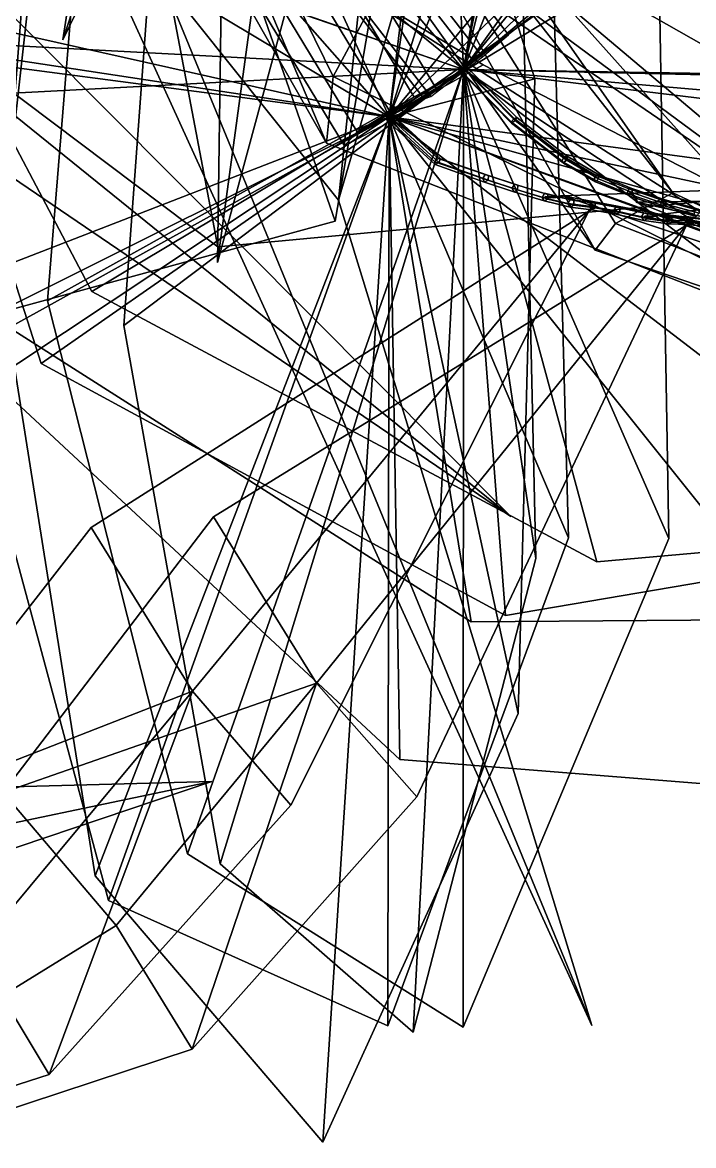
# Model space of a CAD drawing. Header units: metres. Extents: x -422 to 269, y -311 to 154.
# Drawn here: x -31.3 to 4.5, y -219.5 to -159.5 of the extents above; entities that cross this region are included whole.
import ezdxf

# ---------------------------------------------------------------- set-up
doc = ezdxf.new("R2010")
doc.units = ezdxf.units.M

msp = doc.modelspace()

# ---------------------------------------------------------------- linework, layer by layer
at = {"layer": 'coral-li_Intrnd', "color": 3}
for points in [[(-22.1268, -138.4948, 591.0491), (-5.3353, -160.1902, 591.8797), (-7.2316, -161.5549, 594.5588), (-24.1725, -139.6604, 593.7123)], [(-23.4117, -139.8, 588.0025), (-6.7121, -161.373, 588.8233), (-5.3353, -160.1902, 591.8797), (-22.1268, -138.4948, 591.0491)], [(-24.651, -139.9418, 594.0043), (-10.3684, -163.5227, 596.3159), (-13.3999, -165.3731, 596.1672), (-27.6287, -141.8784, 593.8661)], [(-24.1725, -139.6604, 593.7123), (-7.2316, -161.5549, 594.5588), (-9.8269, -163.6186, 593.1192), (-26.7678, -141.7242, 592.2726)], [(-26.2635, -141.7844, 588.7543), (-9.4721, -163.4797, 589.585), (-6.7121, -161.373, 588.8233), (-23.4117, -139.8, 588.0025)], [(-25.559, -141.3464, 588.4905), (-11.4179, -164.7008, 590.7742), (-9.1505, -163.1096, 593.002), (-23.3792, -139.6149, 590.701)], [(-23.3792, -139.6149, 590.701), (-9.1505, -163.1096, 593.002), (-10.3684, -163.5227, 596.3159), (-24.651, -139.9418, 594.0043)], [(-28.225, -142.7665, 590.4762), (-14.0839, -166.1208, 592.7599), (-11.4179, -164.7008, 590.7742), (-25.559, -141.3464, 588.4905)], [(-27.6287, -141.8784, 593.8661), (-13.3999, -165.3731, 596.1672), (-14.0839, -166.1208, 592.7599), (-28.225, -142.7665, 590.4762)], [(-26.7678, -141.7242, 592.2726), (-9.8269, -163.6186, 593.1192), (-9.4721, -163.4797, 589.585), (-26.2635, -141.7844, 588.7543)]]:
    msp.add_3dface(points, dxfattribs=at)
at = {"layer": 'coral-li_Leaf', "color": 3}
for points in [[(-7.8821, -107.2005, 471.8296), (-23.8355, -157.1734, 493.7446), (-14.4043, -169.0119, 479.8709)], [(-7.8821, -107.2005, 471.8296), (-14.4043, -169.0119, 479.8709), (-23.8355, -157.1734, 493.7446)], [(-7.8821, -107.2005, 471.8296), (-14.4043, -169.0119, 479.8709), (-0.06892, -120.0854, 453.7139)], [(-7.8821, -107.2005, 471.8296), (-0.06892, -120.0854, 453.7139), (-14.4043, -169.0119, 479.8709)], [(-37.1597, -113.1138, 473.9453), (-61.5157, -170.8289, 475.8429), (-28.7349, -127.6061, 457.385)], [(-37.1597, -113.1138, 473.9453), (-28.7349, -127.6061, 457.385), (-61.5157, -170.8289, 475.8429)], [(-11.901, -125.2703, 729.0959), (-29.1074, -160.4615, 725.148), (-17.3555, -124.9205, 722.0486)], [(-11.901, -125.2703, 729.0959), (-17.3555, -124.9205, 722.0486), (-29.1074, -160.4615, 725.148)], [(-17.3555, -124.9205, 722.0486), (-29.1074, -160.4615, 725.148), (-23.8065, -126.0785, 713.5817)], [(-17.3555, -124.9205, 722.0486), (-23.8065, -126.0785, 713.5817), (-29.1074, -160.4615, 725.148)], [(-30.4738, -138.8195, 568.7792), (-15.03852, -165.9734, 557.575), (-28.2659, -134.729, 559.8238)], [(-30.4738, -138.8195, 568.7792), (-28.2659, -134.729, 559.8238), (-15.03852, -165.9734, 557.575)], [(-28.2659, -134.729, 559.8238), (-15.03852, -165.9734, 557.575), (-14.692, -162.4184, 548.3434)], [(-28.2659, -134.729, 559.8238), (-14.692, -162.4184, 548.3434), (-15.03852, -165.9734, 557.575)], [(-28.2659, -134.729, 559.8238), (-14.692, -162.4184, 548.3434), (-12.5521, -158.4666, 537.3419)], [(-28.2659, -134.729, 559.8238), (-12.5521, -158.4666, 537.3419), (-14.692, -162.4184, 548.3434)], [(-16.6635, -141.5285, 732.6053), (-20.8552, -172.3355, 718.6307), (-20.3916, -139.4833, 723.8683)], [(-16.6635, -141.5285, 732.6053), (-20.3916, -139.4833, 723.8683), (-20.8552, -172.3355, 718.6307)], [(-13.2429, -144.2809, 739.4045), (-20.8552, -172.3355, 718.6307), (-16.6635, -141.5285, 732.6053)], [(-13.2429, -144.2809, 739.4045), (-16.6635, -141.5285, 732.6053), (-20.8552, -172.3355, 718.6307)], [(-17.06168, -142.5676, 572.2346), (3.4331, -168.626, 557.5118), (-15.5683, -141.47, 558.7226)], [(-17.06168, -142.5676, 572.2346), (-15.5683, -141.47, 558.7226), (3.4331, -168.626, 557.5118)], [(-19.9142, -144.8003, 581.6519), (-0.7069, -171.6887, 578.6161), (-17.06168, -142.5676, 572.2346)], [(-19.9142, -144.8003, 581.6519), (-17.06168, -142.5676, 572.2346), (-0.7069, -171.6887, 578.6161)], [(-17.06168, -142.5676, 572.2346), (-0.7069, -171.6887, 578.6161), (0.3907, -170.2611, 568.8828)], [(-17.06168, -142.5676, 572.2346), (0.3907, -170.2611, 568.8828), (-0.7069, -171.6887, 578.6161)], [(-17.06168, -142.5676, 572.2346), (0.3907, -170.2611, 568.8828), (3.4331, -168.626, 557.5118)], [(-17.06168, -142.5676, 572.2346), (3.4331, -168.626, 557.5118), (0.3907, -170.2611, 568.8828)], [(-25.7046, -145.2352, 561.6151), (15.07834, -173.1478, 553.6038), (-23.2542, -144.8149, 550.5499)], [(-25.7046, -145.2352, 561.6151), (-23.2542, -144.8149, 550.5499), (15.07834, -173.1478, 553.6038)], [(-23.2542, -144.8149, 550.5499), (15.07834, -173.1478, 553.6038), (-18.4628, -144.884, 537.8052)], [(-23.2542, -144.8149, 550.5499), (-18.4628, -144.884, 537.8052), (15.07834, -173.1478, 553.6038)], [(-30.3157, -148.5526, 507.0172), (-0.8818, -213.0465, 532.9789), (-23.8355, -157.1734, 493.7446)], [(-30.3157, -148.5526, 507.0172), (-23.8355, -157.1734, 493.7446), (-0.8818, -213.0465, 532.9789)], [(-36.8491, -160.3336, 549.5063), (-5.1983, -185.885, 540.3774), (-33.8734, -157.0787, 538.4709)], [(-36.8491, -160.3336, 549.5063), (-33.8734, -157.0787, 538.4709), (-5.1983, -185.885, 540.3774)], [(-23.8355, -157.1734, 493.7446), (-0.8818, -213.0465, 532.9789), (-14.4043, -169.0119, 479.8709)], [(-23.8355, -157.1734, 493.7446), (-14.4043, -169.0119, 479.8709), (-0.8818, -213.0465, 532.9789)], [(-14.692, -162.4184, 548.3434), (21.7029, -180.3784, 538.813), (-12.5521, -158.4666, 537.3419)], [(-14.692, -162.4184, 548.3434), (-12.5521, -158.4666, 537.3419), (21.7029, -180.3784, 538.813)], [(-37.9835, -163.6128, 558.7766), (-5.1983, -185.885, 540.3774), (-36.8491, -160.3336, 549.5063)], [(-37.9835, -163.6128, 558.7766), (-36.8491, -160.3336, 549.5063), (-5.1983, -185.885, 540.3774)], [(-15.03852, -165.9734, 557.575), (21.7029, -180.3784, 538.813), (-14.692, -162.4184, 548.3434)], [(-15.03852, -165.9734, 557.575), (-14.692, -162.4184, 548.3434), (21.7029, -180.3784, 538.813)], [(44.9366, -174.76, 614.142), (45.7131, -164.7577, 619.0109), (2.8792, -169.7648, 609.3261)], [(44.9366, -174.76, 614.142), (2.8792, -169.7648, 609.3261), (45.7131, -164.7577, 619.0109)], [(39.2195, -176.66, 606.4132), (40.5148, -167.2094, 612.1892), (-2.4193, -168.7885, 601.8083)], [(39.2195, -176.66, 606.4132), (-2.4193, -168.7885, 601.8083), (40.5148, -167.2094, 612.1892)], [(-2.4193, -168.7885, 601.8083), (38.6361, -182.5332, 600.6488), (39.2195, -176.66, 606.4132)], [(-2.4193, -168.7885, 601.8083), (39.2195, -176.66, 606.4132), (38.6361, -182.5332, 600.6488)], [(0.3907, -170.2611, 568.8828), (39.2236, -185.3412, 567.2758), (3.4331, -168.626, 557.5118)], [(0.3907, -170.2611, 568.8828), (3.4331, -168.626, 557.5118), (39.2236, -185.3412, 567.2758)], [(27.9647, -175.0284, 552.6224), (21.4189, -168.819, 546.0687), (1.5369, -169.1311, 585.5429)], [(27.9647, -175.0284, 552.6224), (1.5369, -169.1311, 585.5429), (21.4189, -168.819, 546.0687)], [(1.5369, -169.1311, 585.5429), (31.7101, -181.0443, 556.8467), (27.9647, -175.0284, 552.6224)], [(1.5369, -169.1311, 585.5429), (27.9647, -175.0284, 552.6224), (31.7101, -181.0443, 556.8467)], [(-22.1948, -195.2129, 633.0625), (-27.5911, -186.4714, 637.4009), (-1.03422, -169.5989, 606.3582)], [(-22.1948, -195.2129, 633.0625), (-1.03422, -169.5989, 606.3582), (-27.5911, -186.4714, 637.4009)], [(-1.03422, -169.5989, 606.3582), (-16.9372, -201.2977, 631.2197), (-22.1948, -195.2129, 633.0625)], [(-1.03422, -169.5989, 606.3582), (-22.1948, -195.2129, 633.0625), (-16.9372, -201.2977, 631.2197)], [(2.8792, -169.7648, 609.3261), (44.6612, -181.1639, 608.9481), (44.9366, -174.76, 614.142)], [(2.8792, -169.7648, 609.3261), (44.9366, -174.76, 614.142), (44.6612, -181.1639, 608.9481)], [(-15.576, -194.7787, 642.8038), (-21.06425, -185.9176, 646.7682), (4.1787, -170.3479, 613.9966)], [(-15.576, -194.7787, 642.8038), (4.1787, -170.3479, 613.9966), (-21.06425, -185.9176, 646.7682)], [(4.1787, -170.3479, 613.9966), (-10.2223, -200.8405, 641.1743), (-15.576, -194.7787, 642.8038)], [(4.1787, -170.3479, 613.9966), (-15.576, -194.7787, 642.8038), (-10.2223, -200.8405, 641.1743)], [(-0.7069, -171.6887, 578.6161), (39.2236, -185.3412, 567.2758), (0.3907, -170.2611, 568.8828)], [(-0.7069, -171.6887, 578.6161), (0.3907, -170.2611, 568.8828), (39.2236, -185.3412, 567.2758)], [(-15.576, -194.7787, 642.8038), (-32.2971, -200.619, 666.5944), (-21.06425, -185.9176, 646.7682)], [(-15.576, -194.7787, 642.8038), (-21.06425, -185.9176, 646.7682), (-32.2971, -200.619, 666.5944)], [(-22.1948, -195.2129, 633.0625), (-39.7442, -202.0505, 655.9745), (-27.5911, -186.4714, 637.4009)], [(-22.1948, -195.2129, 633.0625), (-27.5911, -186.4714, 637.4009), (-39.7442, -202.0505, 655.9745)], [(-22.1948, -195.2129, 633.0625), (-33.7957, -209.118, 652.9606), (-39.7442, -202.0505, 655.9745)], [(-22.1948, -195.2129, 633.0625), (-39.7442, -202.0505, 655.9745), (-33.7957, -209.118, 652.9606)], [(-22.1948, -195.2129, 633.0625), (-29.8333, -215.6517, 650.2934), (-33.7957, -209.118, 652.9606)], [(-22.1948, -195.2129, 633.0625), (-33.7957, -209.118, 652.9606), (-29.8333, -215.6517, 650.2934)], [(-15.576, -194.7787, 642.8038), (-26.2614, -207.7164, 663.8349), (-32.2971, -200.619, 666.5944)], [(-15.576, -194.7787, 642.8038), (-32.2971, -200.619, 666.5944), (-26.2614, -207.7164, 663.8349)], [(-16.9372, -201.2977, 631.2197), (-29.8333, -215.6517, 650.2934), (-22.1948, -195.2129, 633.0625)], [(-16.9372, -201.2977, 631.2197), (-22.1948, -195.2129, 633.0625), (-29.8333, -215.6517, 650.2934)], [(-15.576, -194.7787, 642.8038), (-22.214, -214.3062, 661.4481), (-26.2614, -207.7164, 663.8349)], [(-15.576, -194.7787, 642.8038), (-26.2614, -207.7164, 663.8349), (-22.214, -214.3062, 661.4481)], [(-10.2223, -200.8405, 641.1743), (-22.214, -214.3062, 661.4481), (-15.576, -194.7787, 642.8038)], [(-10.2223, -200.8405, 641.1743), (-15.576, -194.7787, 642.8038), (-22.214, -214.3062, 661.4481)], [(-55.01797, -211.4412, 586.4133), (-21.167, -200.0232, 586.9651), (-53.7935, -206.8659, 579.8504)], [(-55.01797, -211.4412, 586.4133), (-53.7935, -206.8659, 579.8504), (-21.167, -200.0232, 586.9651)], [(-53.7935, -206.8659, 579.8504), (-21.167, -200.0232, 586.9651), (-51.2087, -200.8267, 572.6904)], [(-53.7935, -206.8659, 579.8504), (-51.2087, -200.8267, 572.6904), (-21.167, -200.0232, 586.9651)], [(-26.2614, -207.7164, 663.8349), (-53.8648, -224.7427, 674.327), (-32.2971, -200.619, 666.5944)], [(-26.2614, -207.7164, 663.8349), (-32.2971, -200.619, 666.5944), (-53.8648, -224.7427, 674.327)], [(-22.214, -214.3062, 661.4481), (-53.8648, -224.7427, 674.327), (-26.2614, -207.7164, 663.8349)], [(-22.214, -214.3062, 661.4481), (-26.2614, -207.7164, 663.8349), (-53.8648, -224.7427, 674.327)], [(-29.8333, -215.6517, 650.2934), (-62.08532, -226.0491, 661.6188), (-33.7957, -209.118, 652.9606)], [(-29.8333, -215.6517, 650.2934), (-33.7957, -209.118, 652.9606), (-62.08532, -226.0491, 661.6188)], [(-42.6176, -218.4353, 378.3013), (-6.1116, -311.136, 336.9923), (-49.6258, -219.6329, 354.9272)], [(-42.6176, -218.4353, 378.3013), (-49.6258, -219.6329, 354.9272), (-6.1116, -311.136, 336.9923)]]:
    msp.add_3dface(points, dxfattribs=at)
at = {"layer": 'coral-li_Mrstm', "color": 3}
for points in [[(-28.9603, -128.7412, 659.8846), (-50.5487, -152.3114, 690.6642), (-32.598, -175.0534, 691.7888)], [(-28.9603, -128.7412, 659.8846), (-32.598, -175.0534, 691.7888), (-50.5487, -152.3114, 690.6642)], [(-28.9603, -128.7412, 659.8846), (-45.8553, -152.6774, 653.9281), (-20.8326, -171.4993, 668.5266)], [(-28.9603, -128.7412, 659.8846), (-20.8326, -171.4993, 668.5266), (-45.8553, -152.6774, 653.9281)], [(-28.9603, -128.7412, 659.8846), (-32.598, -175.0534, 691.7888), (-14.5836, -170.1385, 667.6987)], [(-28.9603, -128.7412, 659.8846), (-14.5836, -170.1385, 667.6987), (-32.598, -175.0534, 691.7888)], [(-28.9603, -128.7412, 659.8846), (-14.5836, -170.1385, 667.6987), (-10.7071, -147.4456, 642.8444)], [(-28.9603, -128.7412, 659.8846), (-10.7071, -147.4456, 642.8444), (-14.5836, -170.1385, 667.6987)], [(-28.9603, -128.7412, 659.8846), (-20.8326, -171.4993, 668.5266), (6.9402, -168.9035, 676.4396)], [(-28.9603, -128.7412, 659.8846), (6.9402, -168.9035, 676.4396), (-20.8326, -171.4993, 668.5266)], [(-28.9603, -128.7412, 659.8846), (6.9402, -168.9035, 676.4396), (13.2186, -140.2076, 668.307)], [(-28.9603, -128.7412, 659.8846), (13.2186, -140.2076, 668.307), (6.9402, -168.9035, 676.4396)], [(-7.7198, -162.0461, 591.6049), (-2.6147, -135.9349, 584.117), (13.6123, -141.2057, 593.7217)], [(-7.7198, -162.0461, 591.6049), (13.6123, -141.2057, 593.7217), (-2.6147, -135.9349, 584.117)], [(-7.7198, -162.0461, 591.6049), (16.1227, -142.2532, 595.2341), (-1.6134, -137.4417, 601.6733)], [(-7.7198, -162.0461, 591.6049), (-1.6134, -137.4417, 601.6733), (16.1227, -142.2532, 595.2341)], [(-11.6897, -164.5698, 593.7933), (14.9014, -148.399, 591.5978), (-1.4211, -139.573, 597.5024)], [(-11.6897, -164.5698, 593.7933), (-1.4211, -139.573, 597.5024), (14.9014, -148.399, 591.5978)], [(-7.7198, -162.0461, 591.6049), (-8.7007, -139.7324, 607.8855), (-4.6282, -154.3011, 620.3159)], [(-7.7198, -162.0461, 591.6049), (-4.6282, -154.3011, 620.3159), (-8.7007, -139.7324, 607.8855)], [(-11.6897, -164.5698, 593.7933), (-4.176, -140.2397, 583.0455), (12.6245, -147.6192, 589.8743)], [(-11.6897, -164.5698, 593.7933), (12.6245, -147.6192, 589.8743), (-4.176, -140.2397, 583.0455)], [(-11.6897, -164.5698, 593.7933), (-8.8525, -140.6864, 607.4114), (-3.02205, -154.1038, 620.4241)], [(-11.6897, -164.5698, 593.7933), (-3.02205, -154.1038, 620.4241), (-8.8525, -140.6864, 607.4114)], [(-7.7198, -162.0461, 591.6049), (2.6547, -153.9011, 563.3307), (-4.00734, -140.2967, 575.5668)], [(-7.7198, -162.0461, 591.6049), (-4.00734, -140.2967, 575.5668), (2.6547, -153.9011, 563.3307)], [(-7.7198, -162.0461, 591.6049), (13.6123, -141.2057, 593.7217), (29.6217, -162.6521, 615.568)], [(-7.7198, -162.0461, 591.6049), (29.6217, -162.6521, 615.568), (13.6123, -141.2057, 593.7217)], [(-7.7198, -162.0461, 591.6049), (33.4868, -162.9497, 574.7921), (16.1227, -142.2532, 595.2341)], [(-7.7198, -162.0461, 591.6049), (16.1227, -142.2532, 595.2341), (33.4868, -162.9497, 574.7921)], [(-11.6897, -164.5698, 593.7933), (-3.9295, -162.5394, 563.6427), (-9.04702, -146.5414, 573.4947)], [(-11.6897, -164.5698, 593.7933), (-9.04702, -146.5414, 573.4947), (-3.9295, -162.5394, 563.6427)], [(-11.6897, -164.5698, 593.7933), (12.6245, -147.6192, 589.8743), (29.1501, -170.1074, 610.2383)], [(-11.6897, -164.5698, 593.7933), (29.1501, -170.1074, 610.2383), (12.6245, -147.6192, 589.8743)], [(-11.6897, -164.5698, 593.7933), (-2.9382, -156.1734, 622.5389), (-19.01235, -148.5502, 614.6209)], [(-11.6897, -164.5698, 593.7933), (-19.01235, -148.5502, 614.6209), (-2.9382, -156.1734, 622.5389)], [(-11.6897, -164.5698, 593.7933), (27.5251, -175.6127, 575.8564), (14.9014, -148.399, 591.5978)], [(-11.6897, -164.5698, 593.7933), (14.9014, -148.399, 591.5978), (27.5251, -175.6127, 575.8564)], [(-7.7198, -162.0461, 591.6049), (-18.8476, -149.0434, 569.9017), (-0.7795, -153.492, 563.8105)], [(-7.7198, -162.0461, 591.6049), (-0.7795, -153.492, 563.8105), (-18.8476, -149.0434, 569.9017)], [(-7.7198, -162.0461, 591.6049), (-3.934, -156.7432, 622.1163), (-20.5395, -151.6417, 613.3176)], [(-7.7198, -162.0461, 591.6049), (-20.5395, -151.6417, 613.3176), (-3.934, -156.7432, 622.1163)], [(-11.6897, -164.5698, 593.7933), (-22.3949, -152.4129, 571.3984), (-6.6798, -161.7986, 564.449)], [(-11.6897, -164.5698, 593.7933), (-6.6798, -161.7986, 564.449), (-22.3949, -152.4129, 571.3984)], [(-11.6897, -164.5698, 593.7933), (-30.3869, -153.3948, 610.8067), (-32.5469, -172.6484, 613.632)], [(-11.6897, -164.5698, 593.7933), (-32.5469, -172.6484, 613.632), (-30.3869, -153.3948, 610.8067)], [(-7.7198, -162.0461, 591.6049), (-0.7795, -153.492, 563.8105), (31.6704, -162.7705, 571.1874)], [(-7.7198, -162.0461, 591.6049), (31.6704, -162.7705, 571.1874), (-0.7795, -153.492, 563.8105)], [(-7.7198, -162.0461, 591.6049), (3.2301, -187.0696, 556.4565), (2.6547, -153.9011, 563.3307)], [(-7.7198, -162.0461, 591.6049), (2.6547, -153.9011, 563.3307), (3.2301, -187.0696, 556.4565)], [(-11.6897, -164.5698, 593.7933), (-3.02205, -154.1038, 620.4241), (-2.1234, -187.0285, 630.8485)], [(-11.6897, -164.5698, 593.7933), (-2.1234, -187.0285, 630.8485), (-3.02205, -154.1038, 620.4241)], [(-7.7198, -162.0461, 591.6049), (-4.6282, -154.3011, 620.3159), (-3.8775, -188.1271, 627.2982)], [(-7.7198, -162.0461, 591.6049), (-3.8775, -188.1271, 627.2982), (-4.6282, -154.3011, 620.3159)], [(-7.7198, -162.0461, 591.6049), (-28.3403, -154.9054, 608.5674), (-29.9334, -174.3824, 607.3603)], [(-7.7198, -162.0461, 591.6049), (-29.9334, -174.3824, 607.3603), (-28.3403, -154.9054, 608.5674)], [(-7.7198, -162.0461, 591.6049), (-25.8514, -175.6985, 570.1979), (-24.4353, -156.2878, 570.8329)], [(-7.7198, -162.0461, 591.6049), (-24.4353, -156.2878, 570.8329), (-25.8514, -175.6985, 570.1979)], [(-11.6897, -164.5698, 593.7933), (25.9798, -172.6082, 616.1064), (-2.9382, -156.1734, 622.5389)], [(-11.6897, -164.5698, 593.7933), (-2.9382, -156.1734, 622.5389), (25.9798, -172.6082, 616.1064)], [(-7.7198, -162.0461, 591.6049), (28.5206, -165.1624, 617.2641), (-3.934, -156.7432, 622.1163)], [(-7.7198, -162.0461, 591.6049), (-3.934, -156.7432, 622.1163), (28.5206, -165.1624, 617.2641)], [(-11.6897, -164.5698, 593.7933), (-38.5012, -160.4966, 588.4574), (-34.4372, -177.1788, 579.048)], [(-11.6897, -164.5698, 593.7933), (-34.4372, -177.1788, 579.048), (-38.5012, -160.4966, 588.4574)], [(-11.6897, -164.5698, 593.7933), (-33.9567, -179.3478, 577.6939), (-31.7909, -160.0783, 575.9102)], [(-11.6897, -164.5698, 593.7933), (-31.7909, -160.0783, 575.9102), (-33.9567, -179.3478, 577.6939)], [(-11.6897, -164.5698, 593.7933), (-32.9611, -175.1912, 613.9951), (-37.6743, -161.1505, 601.3527)], [(-11.6897, -164.5698, 593.7933), (-37.6743, -161.1505, 601.3527), (-32.9611, -175.1912, 613.9951)], [(-7.7198, -162.0461, 591.6049), (-34.5755, -160.627, 585.2267), (-27.5684, -173.8852, 572.6383)], [(-7.7198, -162.0461, 591.6049), (-27.5684, -173.8852, 572.6383), (-34.5755, -160.627, 585.2267)], [(-7.7198, -162.0461, 591.6049), (-30.267, -177.7256, 606.4095), (-34.8571, -163.465, 593.9695)], [(-7.7198, -162.0461, 591.6049), (-34.8571, -163.465, 593.9695), (-30.267, -177.7256, 606.4095)], [(-7.7198, -162.0461, 591.6049), (-5.4855, -191.1758, 625.1899), (-30.267, -177.7256, 606.4095)], [(-7.7198, -162.0461, 591.6049), (-30.267, -177.7256, 606.4095), (-5.4855, -191.1758, 625.1899)], [(-7.7198, -162.0461, 591.6049), (-29.9334, -174.3824, 607.3603), (-22.4559, -203.8973, 591.0363)], [(-7.7198, -162.0461, 591.6049), (-22.4559, -203.8973, 591.0363), (-29.9334, -174.3824, 607.3603)], [(-7.7198, -162.0461, 591.6049), (-27.5684, -173.8852, 572.6383), (-0.612, -188.3159, 556.5567)], [(-7.7198, -162.0461, 591.6049), (-0.612, -188.3159, 556.5567), (-27.5684, -173.8852, 572.6383)], [(-7.7198, -162.0461, 591.6049), (-20.7181, -204.4143, 587.4255), (-25.8514, -175.6985, 570.1979)], [(-7.7198, -162.0461, 591.6049), (-25.8514, -175.6985, 570.1979), (-20.7181, -204.4143, 587.4255)], [(-7.7198, -162.0461, 591.6049), (-22.4559, -203.8973, 591.0363), (-7.7549, -213.1336, 567.8144)], [(-7.7198, -162.0461, 591.6049), (-7.7549, -213.1336, 567.8144), (-22.4559, -203.8973, 591.0363)], [(-7.7198, -162.0461, 591.6049), (-10.4166, -213.3946, 614.6696), (-20.7181, -204.4143, 587.4255)], [(-7.7198, -162.0461, 591.6049), (-20.7181, -204.4143, 587.4255), (-10.4166, -213.3946, 614.6696)], [(-11.6897, -164.5698, 593.7933), (-6.6798, -161.7986, 564.449), (23.6194, -177.3794, 570.1675)], [(-11.6897, -164.5698, 593.7933), (23.6194, -177.3794, 570.1675), (-6.6798, -161.7986, 564.449)], [(-7.7198, -162.0461, 591.6049), (-3.8775, -188.1271, 627.2982), (-10.4166, -213.3946, 614.6696)], [(-7.7198, -162.0461, 591.6049), (-10.4166, -213.3946, 614.6696), (-3.8775, -188.1271, 627.2982)], [(-7.7198, -162.0461, 591.6049), (-7.7549, -213.1336, 567.8144), (3.2301, -187.0696, 556.4565)], [(-7.7198, -162.0461, 591.6049), (3.2301, -187.0696, 556.4565), (-7.7549, -213.1336, 567.8144)], [(-7.7198, -162.0461, 591.6049), (29.6217, -162.6521, 615.568), (23.9091, -186.1828, 631.5166)], [(-7.7198, -162.0461, 591.6049), (23.9091, -186.1828, 631.5166), (29.6217, -162.6521, 615.568)], [(-7.7198, -162.0461, 591.6049), (23.9091, -186.1828, 631.5166), (-5.4855, -191.1758, 625.1899)], [(-7.7198, -162.0461, 591.6049), (-5.4855, -191.1758, 625.1899), (23.9091, -186.1828, 631.5166)], [(-7.7198, -162.0461, 591.6049), (-0.612, -188.3159, 556.5567), (28.2406, -185.7581, 555.2662)], [(-7.7198, -162.0461, 591.6049), (28.2406, -185.7581, 555.2662), (-0.612, -188.3159, 556.5567)], [(-7.7198, -162.0461, 591.6049), (28.2406, -185.7581, 555.2662), (33.4868, -162.9497, 574.7921)], [(-7.7198, -162.0461, 591.6049), (33.4868, -162.9497, 574.7921), (28.2406, -185.7581, 555.2662)], [(-7.7198, -162.0461, 591.6049), (31.6704, -162.7705, 571.1874), (48.1613, -168.8447, 594.249)], [(-7.7198, -162.0461, 591.6049), (48.1613, -168.8447, 594.249), (31.6704, -162.7705, 571.1874)], [(-7.7198, -162.0461, 591.6049), (48.1613, -168.8447, 594.249), (28.5206, -165.1624, 617.2641)], [(-7.7198, -162.0461, 591.6049), (28.5206, -165.1624, 617.2641), (48.1613, -168.8447, 594.249)], [(-11.6897, -164.5698, 593.7933), (-4.8053, -196.4058, 563.4526), (-3.9295, -162.5394, 563.6427)], [(-11.6897, -164.5698, 593.7933), (-3.9295, -162.5394, 563.6427), (-4.8053, -196.4058, 563.4526)], [(-11.6897, -164.5698, 593.7933), (-34.4372, -177.1788, 579.048), (-11.1238, -198.8627, 565.6388)], [(-11.6897, -164.5698, 593.7933), (-11.1238, -198.8627, 565.6388), (-34.4372, -177.1788, 579.048)], [(-11.6897, -164.5698, 593.7933), (-26.6661, -206.3832, 596.764), (-33.9567, -179.3478, 577.6939)], [(-11.6897, -164.5698, 593.7933), (-33.9567, -179.3478, 577.6939), (-26.6661, -206.3832, 596.764)], [(-11.6897, -164.5698, 593.7933), (-7.3202, -191.5165, 628.9539), (-32.9611, -175.1912, 613.9951)], [(-11.6897, -164.5698, 593.7933), (-32.9611, -175.1912, 613.9951), (-7.3202, -191.5165, 628.9539)], [(-11.6897, -164.5698, 593.7933), (-32.5469, -172.6484, 613.632), (-27.3898, -205.0685, 602.8683)], [(-11.6897, -164.5698, 593.7933), (-27.3898, -205.0685, 602.8683), (-32.5469, -172.6484, 613.632)], [(-11.6897, -164.5698, 593.7933), (-27.3898, -205.0685, 602.8683), (-15.2411, -219.2676, 580.699)], [(-11.6897, -164.5698, 593.7933), (-15.2411, -219.2676, 580.699), (-27.3898, -205.0685, 602.8683)], [(-11.6897, -164.5698, 593.7933), (-11.7602, -213.0679, 622.496), (-26.6661, -206.3832, 596.764)], [(-11.6897, -164.5698, 593.7933), (-26.6661, -206.3832, 596.764), (-11.7602, -213.0679, 622.496)], [(-11.6897, -164.5698, 593.7933), (-15.2411, -219.2676, 580.699), (-4.8053, -196.4058, 563.4526)], [(-11.6897, -164.5698, 593.7933), (-4.8053, -196.4058, 563.4526), (-15.2411, -219.2676, 580.699)], [(-11.6897, -164.5698, 593.7933), (-2.1234, -187.0285, 630.8485), (-11.7602, -213.0679, 622.496)], [(-11.6897, -164.5698, 593.7933), (-11.7602, -213.0679, 622.496), (-2.1234, -187.0285, 630.8485)], [(-11.6897, -164.5698, 593.7933), (-11.1238, -198.8627, 565.6388), (17.6095, -201.155, 562.5043)], [(-11.6897, -164.5698, 593.7933), (17.6095, -201.155, 562.5043), (-11.1238, -198.8627, 565.6388)], [(-11.6897, -164.5698, 593.7933), (17.6095, -201.155, 562.5043), (27.5251, -175.6127, 575.8564)], [(-11.6897, -164.5698, 593.7933), (27.5251, -175.6127, 575.8564), (17.6095, -201.155, 562.5043)], [(-11.6897, -164.5698, 593.7933), (23.6194, -177.3794, 570.1675), (41.2054, -183.9525, 592.2632)], [(-11.6897, -164.5698, 593.7933), (41.2054, -183.9525, 592.2632), (23.6194, -177.3794, 570.1675)], [(-11.6897, -164.5698, 593.7933), (41.2054, -183.9525, 592.2632), (25.9798, -172.6082, 616.1064)], [(-11.6897, -164.5698, 593.7933), (25.9798, -172.6082, 616.1064), (41.2054, -183.9525, 592.2632)], [(-11.6897, -164.5698, 593.7933), (29.1501, -170.1074, 610.2383), (23.1579, -191.2729, 629.1276)], [(-11.6897, -164.5698, 593.7933), (23.1579, -191.2729, 629.1276), (29.1501, -170.1074, 610.2383)], [(-11.6897, -164.5698, 593.7933), (23.1579, -191.2729, 629.1276), (-7.3202, -191.5165, 628.9539)], [(-11.6897, -164.5698, 593.7933), (-7.3202, -191.5165, 628.9539), (23.1579, -191.2729, 629.1276)]]:
    msp.add_3dface(points, dxfattribs=at)
at = {"layer": 'coral-li_Petiole', "color": 3}
for points in [[(-7.8586, -162.1339, 591.462), (-5.1868, -164.8458, 590.533), (-5.01748, -164.6618, 590.4829), (-7.6893, -161.9499, 591.4119)], [(-7.8374, -162.1974, 591.7081), (-5.1656, -164.9092, 590.7791), (-5.1868, -164.8458, 590.533), (-7.8586, -162.1339, 591.462)], [(-7.6512, -162.0493, 591.8115), (-4.9794, -164.7612, 590.8824), (-5.1656, -164.9092, 590.7791), (-7.8374, -162.1974, 591.7081)], [(-7.6893, -161.9499, 591.4119), (-5.01748, -164.6618, 590.4829), (-4.89, -164.6098, 590.6976), (-7.5618, -161.8979, 591.6266)], [(-7.5618, -161.8979, 591.6266), (-4.89, -164.6098, 590.6976), (-4.9794, -164.7612, 590.8824), (-7.6512, -162.0493, 591.8115)], [(-11.6555, -164.4193, 593.9468), (-9.08151, -166.7948, 595.7037), (-9.2574, -166.9794, 595.7119), (-11.8314, -164.6038, 593.955)], [(-11.8314, -164.6038, 593.955), (-9.2574, -166.9794, 595.7119), (-9.2387, -167.1172, 595.4982), (-11.8127, -164.7417, 593.7412)], [(-11.8127, -164.7417, 593.7412), (-9.2387, -167.1172, 595.4982), (-9.04744, -167.0154, 595.3557), (-11.6214, -164.6398, 593.5988)], [(-11.5265, -164.4414, 593.7278), (-8.9524, -166.8169, 595.4848), (-9.08151, -166.7948, 595.7037), (-11.6555, -164.4193, 593.9468)], [(-11.6214, -164.6398, 593.5988), (-9.04744, -167.0154, 595.3557), (-8.9524, -166.8169, 595.4848), (-11.5265, -164.4414, 593.7278)], [(-5.1868, -164.8458, 590.533), (-2.4844, -166.9259, 588.6432), (-2.3455, -166.7148, 588.6092), (-5.01748, -164.6618, 590.4829)], [(-5.01748, -164.6618, 590.4829), (-2.3455, -166.7148, 588.6092), (-2.1876, -166.6899, 588.8079), (-4.89, -164.6098, 590.6976)], [(-4.89, -164.6098, 590.6976), (-2.1876, -166.6899, 588.8079), (-2.2274, -166.8855, 588.9667), (-4.9794, -164.7612, 590.8824)], [(-5.1656, -164.9092, 590.7791), (-2.4136, -167.0336, 588.8634), (-2.4844, -166.9259, 588.6432), (-5.1868, -164.8458, 590.533)], [(-4.9794, -164.7612, 590.8824), (-2.2274, -166.8855, 588.9667), (-2.4136, -167.0336, 588.8634), (-5.1656, -164.9092, 590.7791)], [(-9.08151, -166.7948, 595.7037), (-6.5738, -167.6552, 598.4552), (-6.7031, -167.8694, 598.5048), (-9.2574, -166.9794, 595.7119)], [(-9.2574, -166.9794, 595.7119), (-6.7031, -167.8694, 598.5048), (-6.6085, -168.0556, 598.3583), (-9.2387, -167.1172, 595.4982)], [(-9.2387, -167.1172, 595.4982), (-6.6085, -168.0556, 598.3583), (-6.4172, -167.9537, 598.2158), (-9.04744, -167.0154, 595.3557)], [(-8.9524, -166.8169, 595.4848), (-6.3982, -167.707, 598.2776), (-6.5738, -167.6552, 598.4552), (-9.08151, -166.7948, 595.7037)], [(-9.04744, -167.0154, 595.3557), (-6.4172, -167.9537, 598.2158), (-6.3982, -167.707, 598.2776), (-8.9524, -166.8169, 595.4848)], [(-2.4784, -166.9307, 588.6394), (-0.7732, -167.9224, 587.4141), (-0.6562, -167.6967, 587.3943), (-2.3613, -166.7049, 588.6197)], [(-2.394, -167.0464, 588.8505), (-0.6889, -168.0381, 587.6251), (-0.7732, -167.9224, 587.4141), (-2.4784, -166.9307, 588.6394)], [(-2.2216, -166.8885, 588.9628), (-0.5164, -167.8802, 587.7374), (-0.6889, -168.0381, 587.6251), (-2.394, -167.0464, 588.8505)], [(-2.3613, -166.7049, 588.6197), (-0.6562, -167.6967, 587.3943), (-0.4983, -167.6708, 587.593), (-2.2035, -166.679, 588.8184)], [(-2.2035, -166.679, 588.8184), (-0.4983, -167.6708, 587.593), (-0.5164, -167.8802, 587.7374), (-2.2216, -166.8885, 588.9628)], [(-6.5738, -167.6552, 598.4552), (-5.006, -168.1681, 600.0896), (-5.1318, -168.3834, 600.1428), (-6.6997, -167.8705, 598.5084)], [(-6.4016, -167.7058, 598.274), (-4.8337, -168.2187, 599.9084), (-5.006, -168.1681, 600.0896), (-6.5738, -167.6552, 598.4552)], [(-6.4194, -167.953, 598.2136), (-4.8515, -168.4659, 599.848), (-4.8337, -168.2187, 599.9084), (-6.4016, -167.7058, 598.274)], [(-0.7732, -167.9224, 587.4141), (1.00744, -168.6548, 586.1009), (1.1016, -168.4178, 586.0967), (-0.6562, -167.6967, 587.3943)], [(-0.6562, -167.6967, 587.3943), (1.1016, -168.4178, 586.0967), (1.2592, -168.3909, 586.2954), (-0.4983, -167.6708, 587.593)], [(-0.4983, -167.6708, 587.593), (1.2592, -168.3909, 586.2954), (1.2639, -168.6109, 586.4243), (-0.5164, -167.8802, 587.7374)], [(-6.6997, -167.8705, 598.5084), (-5.1318, -168.3834, 600.1428), (-5.03859, -168.5692, 599.9949), (-6.6064, -168.0563, 598.3605)], [(-6.6064, -168.0563, 598.3605), (-5.03859, -168.5692, 599.9949), (-4.8515, -168.4659, 599.848), (-6.4194, -167.953, 598.2136)], [(-5.006, -168.1681, 600.0896), (-3.3975, -168.6581, 601.6912), (-3.5199, -168.8746, 601.7479), (-5.1318, -168.3834, 600.1428)], [(-4.8337, -168.2187, 599.9084), (-3.2287, -168.7077, 601.5065), (-3.3975, -168.6581, 601.6912), (-5.006, -168.1681, 600.0896)], [(-4.8515, -168.4659, 599.848), (-3.2452, -168.9552, 601.4473), (-3.2287, -168.7077, 601.5065), (-4.8337, -168.2187, 599.9084)], [(-0.6889, -168.0381, 587.6251), (1.1059, -168.7765, 586.3022), (1.00744, -168.6548, 586.1009), (-0.7732, -167.9224, 587.4141)], [(-0.5164, -167.8802, 587.7374), (1.2639, -168.6109, 586.4243), (1.1059, -168.7765, 586.3022), (-0.6889, -168.0381, 587.6251)], [(-5.1318, -168.3834, 600.1428), (-3.5199, -168.8746, 601.7479), (-3.4279, -169.0599, 601.5988), (-5.03859, -168.5692, 599.9949)], [(-5.03859, -168.5692, 599.9949), (-3.4279, -169.0599, 601.5988), (-3.2452, -168.9552, 601.4473), (-4.8515, -168.4659, 599.848)], [(-3.4137, -168.6529, 601.6707), (-2.02832, -168.9751, 603.5062), (-2.1529, -169.1904, 603.5625), (-3.5383, -168.8683, 601.7269)], [(-3.5383, -168.8683, 601.7269), (-2.1529, -169.1904, 603.5625), (-2.03775, -169.3833, 603.4417), (-3.4232, -169.0612, 601.6061)], [(-3.2204, -168.7107, 601.5146), (-1.835, -169.0329, 603.3502), (-2.02832, -168.9751, 603.5062), (-3.4137, -168.6529, 601.6707)], [(-3.3679, -168.8274, 601.6097), (-2.9127, -168.8419, 601.8049), (-2.9193, -168.8707, 601.8181), (-3.3745, -168.8561, 601.6229)], [(-3.3745, -168.8561, 601.6229), (-2.9193, -168.8707, 601.8181), (-2.911, -168.8936, 601.797), (-3.3662, -168.8791, 601.6018)], [(-3.3555, -168.8323, 601.5804), (-2.9003, -168.8469, 601.7756), (-2.9127, -168.8419, 601.8049), (-3.3679, -168.8274, 601.6097)], [(-3.3662, -168.8791, 601.6018), (-2.911, -168.8936, 601.797), (-2.899, -168.8787, 601.7703), (-3.3543, -168.8642, 601.5751)], [(-3.3543, -168.8642, 601.5751), (-2.899, -168.8787, 601.7703), (-2.9003, -168.8469, 601.7756), (-3.3555, -168.8323, 601.5804)], [(-3.2237, -168.9623, 601.473), (-1.8383, -169.2845, 603.3085), (-1.835, -169.0329, 603.3502), (-3.2204, -168.7107, 601.5146)], [(-2.9127, -168.8419, 601.8049), (-2.4236, -168.764, 601.8201), (-2.4196, -168.7919, 601.8356), (-2.9193, -168.8707, 601.8181)], [(-2.9193, -168.8707, 601.8181), (-2.4196, -168.7919, 601.8356), (-2.4152, -168.8152, 601.8137), (-2.911, -168.8936, 601.797)], [(-2.9003, -168.8469, 601.7756), (-2.4217, -168.7696, 601.7884), (-2.4236, -168.764, 601.8201), (-2.9127, -168.8419, 601.8049)], [(-2.911, -168.8936, 601.797), (-2.4152, -168.8152, 601.8137), (-2.4165, -168.8011, 601.784), (-2.899, -168.8787, 601.7703)], [(-2.899, -168.8787, 601.7703), (-2.4165, -168.8011, 601.784), (-2.4217, -168.7696, 601.7884), (-2.9003, -168.8469, 601.7756)], [(1.00876, -168.6554, 586.1), (2.7909, -169.2665, 584.7424), (2.8755, -169.0259, 584.7452), (1.09338, -168.4148, 586.1028)], [(1.115, -168.7799, 586.2956), (2.8972, -169.391, 584.938), (2.7909, -169.2665, 584.7424), (1.00876, -168.6554, 586.1)], [(1.09338, -168.4148, 586.1028), (2.8755, -169.0259, 584.7452), (3.03498, -168.9995, 584.9426), (1.2527, -168.3884, 586.3001)], [(1.2681, -168.6124, 586.4211), (3.05035, -169.2235, 585.0636), (2.8972, -169.391, 584.938), (1.115, -168.7799, 586.2956)], [(1.1246, -168.578, 586.2316), (1.3894, -168.8249, 585.8932), (1.4068, -168.7984, 585.8875), (1.142, -168.5515, 586.2258)], [(1.1391, -168.5947, 586.2551), (1.4039, -168.8416, 585.9167), (1.3894, -168.8249, 585.8932), (1.1246, -168.578, 586.2316)], [(1.1659, -168.5781, 586.2639), (1.4308, -168.8249, 585.9255), (1.4039, -168.8416, 585.9167), (1.1391, -168.5947, 586.2551)], [(1.142, -168.5515, 586.2258), (1.4068, -168.7984, 585.8875), (1.4322, -168.7984, 585.9073), (1.1674, -168.5515, 586.2457)], [(1.1674, -168.5515, 586.2457), (1.4322, -168.7984, 585.9073), (1.4308, -168.8249, 585.9255), (1.1659, -168.5781, 586.2639)], [(1.2527, -168.3884, 586.3001), (3.03498, -168.9995, 584.9426), (3.05035, -169.2235, 585.0636), (1.2681, -168.6124, 586.4211)], [(1.3894, -168.8249, 585.8932), (1.5104, -169.1335, 585.5359), (1.5311, -169.1117, 585.5242), (1.4068, -168.7984, 585.8875)], [(1.4039, -168.8416, 585.9167), (1.5261, -169.1519, 585.5573), (1.5104, -169.1335, 585.5359), (1.3894, -168.8249, 585.8932)], [(1.4308, -168.8249, 585.9255), (1.5571, -169.1413, 585.5586), (1.5261, -169.1519, 585.5573), (1.4039, -168.8416, 585.9167)], [(1.4068, -168.7984, 585.8875), (1.5311, -169.1117, 585.5242), (1.5598, -169.1165, 585.5381), (1.4322, -168.7984, 585.9073)], [(1.4322, -168.7984, 585.9073), (1.5598, -169.1165, 585.5381), (1.5571, -169.1413, 585.5586), (1.4308, -168.8249, 585.9255)], [(-3.4232, -169.0612, 601.6061), (-2.03775, -169.3833, 603.4417), (-1.8383, -169.2845, 603.3085), (-3.2237, -168.9623, 601.473)], [(-2.02832, -168.9751, 603.5062), (-0.9123, -169.1163, 605.5073), (-1.03907, -169.3307, 605.5627), (-2.1529, -169.1904, 603.5625)], [(-2.1529, -169.1904, 603.5625), (-1.03907, -169.3307, 605.5627), (-0.9047, -169.5283, 605.4736), (-2.03775, -169.3833, 603.4417)], [(-2.03775, -169.3833, 603.4417), (-0.9047, -169.5283, 605.4736), (-0.691, -169.4335, 605.3612), (-1.8383, -169.2845, 603.3085)], [(-1.835, -169.0329, 603.3502), (-0.6985, -169.1795, 605.3835), (-0.9123, -169.1163, 605.5073), (-2.02832, -168.9751, 603.5062)], [(-1.8383, -169.2845, 603.3085), (-0.691, -169.4335, 605.3612), (-0.6985, -169.1795, 605.3835), (-1.835, -169.0329, 603.3502)], [(-0.8367, -169.4055, 605.9459), (-1.04225, -169.5733, 606.3645), (-1.05928, -169.5948, 606.3475), (-0.8562, -169.4308, 605.9409)], [(-0.8562, -169.4308, 605.9409), (-1.05928, -169.5948, 606.3475), (-1.04191, -169.6219, 606.3452), (-0.8379, -169.4565, 605.9341)], [(-0.8062, -169.4154, 605.9424), (-1.01421, -169.5869, 606.3729), (-1.04225, -169.5733, 606.3645), (-0.8367, -169.4055, 605.9459)], [(-0.8379, -169.4565, 605.9341), (-1.04191, -169.6219, 606.3452), (-1.01364, -169.6169, 606.3611), (-0.8066, -169.4468, 605.9351)], [(-0.9034, -169.1174, 605.5206), (0.4099, -169.3575, 607.4205), (0.2849, -169.5718, 607.4799), (-1.02842, -169.3318, 605.5799)], [(-1.02842, -169.3318, 605.5799), (0.2849, -169.5718, 607.4799), (0.4064, -169.7679, 607.3711), (-0.9069, -169.5279, 605.4711)], [(-0.8066, -169.4468, 605.9351), (-1.01364, -169.6169, 606.3611), (-1.01421, -169.5869, 606.3729), (-0.8062, -169.4154, 605.9424)], [(-0.9069, -169.5279, 605.4711), (0.4064, -169.7679, 607.3711), (0.6102, -169.6721, 607.2423), (-0.7031, -169.4321, 605.3423)], [(-0.7036, -169.1791, 605.3746), (0.6097, -169.4191, 607.2746), (0.4099, -169.3575, 607.4205), (-0.9034, -169.1174, 605.5206)], [(-0.8569, -169.2929, 605.4637), (-0.8367, -169.4055, 605.9459), (-0.8562, -169.4308, 605.9409), (-0.8763, -169.3182, 605.4587)], [(-0.8763, -169.3182, 605.4587), (-0.8562, -169.4308, 605.9409), (-0.8379, -169.4565, 605.9341), (-0.8581, -169.3439, 605.4519)], [(-0.8581, -169.3439, 605.4519), (-0.8379, -169.4565, 605.9341), (-0.8066, -169.4468, 605.9351), (-0.8267, -169.3342, 605.4529)], [(-0.8264, -169.3028, 605.4602), (-0.8062, -169.4154, 605.9424), (-0.8367, -169.4055, 605.9459), (-0.8569, -169.2929, 605.4637)], [(-0.8267, -169.3342, 605.4529), (-0.8066, -169.4468, 605.9351), (-0.8062, -169.4154, 605.9424), (-0.8264, -169.3028, 605.4602)], [(-0.7031, -169.4321, 605.3423), (0.6102, -169.6721, 607.2423), (0.6097, -169.4191, 607.2746), (-0.7036, -169.1791, 605.3746)], [(0.4099, -169.3575, 607.4205), (1.903, -169.6928, 609.1885), (1.7801, -169.9073, 609.2515), (0.2849, -169.5718, 607.4799)], [(0.6097, -169.4191, 607.2746), (2.0869, -169.7519, 609.0219), (1.903, -169.6928, 609.1885), (0.4099, -169.3575, 607.4205)], [(0.6102, -169.6721, 607.2423), (2.07944, -170.0035, 608.9804), (2.0869, -169.7519, 609.0219), (0.6097, -169.4191, 607.2746)], [(2.7909, -169.2665, 584.7424), (4.5768, -169.7588, 583.3393), (4.6519, -169.5152, 583.3494), (2.8755, -169.0259, 584.7452)], [(2.8972, -169.391, 584.938), (4.6909, -169.8855, 583.529), (4.5768, -169.7588, 583.3393), (2.7909, -169.2665, 584.7424)], [(2.8755, -169.0259, 584.7452), (4.6519, -169.5152, 583.3494), (4.813, -169.4892, 583.5453), (3.03498, -168.9995, 584.9426)], [(3.05035, -169.2235, 585.0636), (4.8391, -169.7164, 583.6582), (4.6909, -169.8855, 583.529), (2.8972, -169.391, 584.938)], [(3.03498, -168.9995, 584.9426), (4.813, -169.4892, 583.5453), (4.8391, -169.7164, 583.6582), (3.05035, -169.2235, 585.0636)], [(0.2849, -169.5718, 607.4799), (1.7801, -169.9073, 609.2515), (1.887, -170.101, 609.1245), (0.4064, -169.7679, 607.3711)], [(0.4064, -169.7679, 607.3711), (1.887, -170.101, 609.1245), (2.07944, -170.0035, 608.9804), (0.6102, -169.6721, 607.2423)], [(1.8907, -169.6901, 609.1711), (3.19, -169.8767, 611.0869), (3.06625, -170.0907, 611.15), (1.767, -169.9041, 609.2343)], [(1.767, -169.9041, 609.2343), (3.06625, -170.0907, 611.15), (3.1901, -170.2882, 611.0467), (1.8909, -170.1016, 609.131)], [(2.09236, -169.7535, 609.0283), (3.3915, -169.9401, 610.944), (3.19, -169.8767, 611.0869), (1.8907, -169.6901, 609.1711)], [(1.8909, -170.1016, 609.131), (3.1901, -170.2882, 611.0467), (3.3942, -170.1937, 610.9175), (2.09508, -170.0071, 609.0018)], [(1.9418, -169.8669, 609.1226), (2.3898, -169.8468, 609.3335), (2.3838, -169.8746, 609.3488), (1.9359, -169.8947, 609.1379)], [(1.9359, -169.8947, 609.1379), (2.3838, -169.8746, 609.3488), (2.3938, -169.8988, 609.33), (1.9458, -169.9189, 609.1191)], [(1.9555, -169.8738, 609.0942), (2.4035, -169.8536, 609.3051), (2.3898, -169.8468, 609.3335), (1.9418, -169.8669, 609.1226)], [(1.9458, -169.9189, 609.1191), (2.3938, -169.8988, 609.33), (2.4061, -169.8857, 609.3026), (1.9581, -169.9058, 609.0917)], [(1.9581, -169.9058, 609.0917), (2.4061, -169.8857, 609.3026), (2.4035, -169.8536, 609.3051), (1.9555, -169.8738, 609.0942)], [(2.09508, -170.0071, 609.0018), (3.3942, -170.1937, 610.9175), (3.3915, -169.9401, 610.944), (2.09236, -169.7535, 609.0283)], [(2.3898, -169.8468, 609.3335), (2.8736, -169.7396, 609.3356), (2.8793, -169.7658, 609.3536), (2.3838, -169.8746, 609.3488)], [(2.3838, -169.8746, 609.3488), (2.8793, -169.7658, 609.3536), (2.8849, -169.7906, 609.3338), (2.3938, -169.8988, 609.33)], [(2.4035, -169.8536, 609.3051), (2.8756, -169.748, 609.3046), (2.8736, -169.7396, 609.3356), (2.3898, -169.8468, 609.3335)], [(2.3938, -169.8988, 609.33), (2.8849, -169.7906, 609.3338), (2.8826, -169.7795, 609.303), (2.4061, -169.8857, 609.3026)], [(2.4061, -169.8857, 609.3026), (2.8826, -169.7795, 609.303), (2.8756, -169.748, 609.3046), (2.4035, -169.8536, 609.3051)], [(3.19, -169.8767, 611.0869), (4.2759, -169.9114, 613.115), (4.1513, -170.1248, 613.178), (3.06625, -170.0907, 611.15)], [(3.06625, -170.0907, 611.15), (4.1513, -170.1248, 613.178), (4.2898, -170.3243, 613.1003), (3.1901, -170.2882, 611.0467)], [(3.3915, -169.9401, 610.944), (4.4927, -169.977, 612.9977), (4.2759, -169.9114, 613.115), (3.19, -169.8767, 611.0869)], [(3.3942, -170.1937, 610.9175), (4.504, -170.2316, 612.9872), (4.4927, -169.977, 612.9977), (3.3915, -169.9401, 610.944)], [(4.288, -169.9119, 613.1326), (5.6311, -170.0791, 615.0197), (5.5085, -170.2921, 615.088), (4.1654, -170.1249, 613.201)], [(4.1654, -170.1249, 613.201), (5.5085, -170.2921, 615.088), (5.6297, -170.491, 614.9841), (4.2866, -170.3238, 613.0971)], [(4.4861, -169.9772, 612.9858), (5.8292, -170.1445, 614.8729), (5.6311, -170.0791, 615.0197), (4.288, -169.9119, 613.1326)], [(4.3346, -170.089, 613.0805), (4.3595, -170.1754, 613.5678), (4.3405, -170.2012, 613.5642), (4.3155, -170.1148, 613.0769)], [(4.3155, -170.1148, 613.0769), (4.3405, -170.2012, 613.5642), (4.3592, -170.2269, 613.5587), (4.3343, -170.1404, 613.0714)], [(4.3343, -170.1404, 613.0714), (4.3592, -170.2269, 613.5587), (4.3904, -170.2167, 613.5589), (4.3654, -170.1302, 613.0716)], [(4.3652, -170.0984, 613.0773), (4.3902, -170.1849, 613.5646), (4.3595, -170.1754, 613.5678), (4.3346, -170.089, 613.0805)], [(4.3654, -170.1302, 613.0716), (4.3904, -170.2167, 613.5589), (4.3902, -170.1849, 613.5646), (4.3652, -170.0984, 613.0773)], [(4.4878, -170.2312, 612.9621), (5.8309, -170.3984, 614.8491), (5.8292, -170.1445, 614.8729), (4.4861, -169.9772, 612.9858)], [(3.1901, -170.2882, 611.0467), (4.2898, -170.3243, 613.1003), (4.504, -170.2316, 612.9872), (3.3942, -170.1937, 610.9175)], [(4.3595, -170.1754, 613.5678), (4.1702, -170.3222, 614.0016), (4.1532, -170.3451, 613.9865), (4.3405, -170.2012, 613.5642)], [(4.3405, -170.2012, 613.5642), (4.1532, -170.3451, 613.9865), (4.1712, -170.3719, 613.9852), (4.3592, -170.2269, 613.5587)], [(4.3902, -170.1849, 613.5646), (4.1988, -170.3346, 614.0099), (4.1702, -170.3222, 614.0016), (4.3595, -170.1754, 613.5678)], [(4.3592, -170.2269, 613.5587), (4.1712, -170.3719, 613.9852), (4.1998, -170.3653, 613.9999), (4.3904, -170.2167, 613.5589)], [(4.3904, -170.2167, 613.5589), (4.1998, -170.3653, 613.9999), (4.1988, -170.3346, 614.0099), (4.3902, -170.1849, 613.5646)], [(4.2866, -170.3238, 613.0971), (5.6297, -170.491, 614.9841), (5.8309, -170.3984, 614.8491), (4.4878, -170.2312, 612.9621)]]:
    msp.add_3dface(points, dxfattribs=at)

doc.saveas('drawing.dxf')
